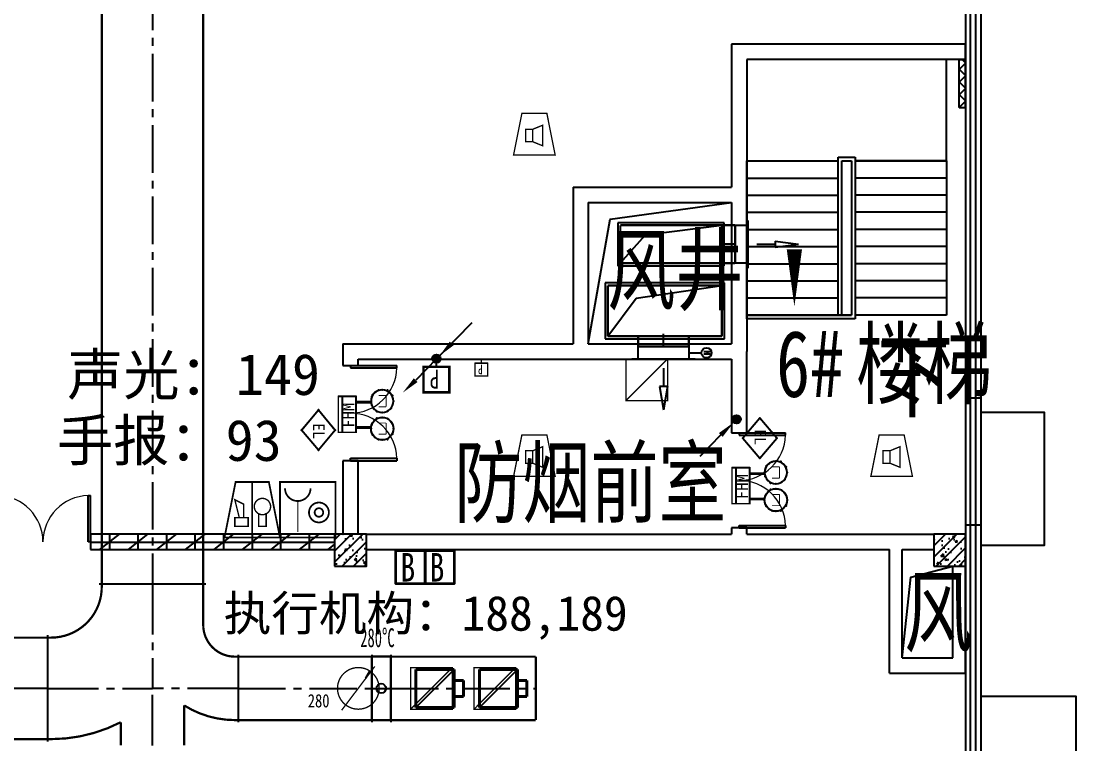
# Model space of a CAD drawing. Header units: millimetres. Extents: x -633009578 to 5705885, y -633235091 to 2571734.
# Drawn here: x 3653625 to 3670260, y 1900846 to 1912239 of the extents above; entities that cross this region are included whole.
import ezdxf
from ezdxf.enums import TextEntityAlignment as Align

# ---------------------------------------------------------------- set-up
doc = ezdxf.new("R2010")
doc.units = ezdxf.units.MM
doc.header["$LTSCALE"] = 1000
doc.header["$MEASUREMENT"] = 0
doc.linetypes.add('CENTER2', pattern=[1.125, 0.75, -0.125, 0.125, -0.125])
doc.layers.get('0').update_dxf_attribs({"color": 9})
for name, color, linetype in [('000000000000电气', 7, 'Continuous'), ('A-COLUM(柱)', 255, 'Continuous'), ('A-DOOR(门）', 4, 'Continuous'), ('A-F-AREA(计算)', 5, 'Continuous'), ('A-FLOR(看线)', 8, 'Continuous'), ('A-HATH(填充)', 8, 'Continuous'), ('A-OTHER(其它)', 192, 'Continuous'), ('A-STAR(楼梯)', 51, 'Continuous'), ('A-TEXT(房间)', 243, 'Continuous'), ('A-WALL(墙)', 255, 'Continuous'), ('A-WINDOW（窗）', 4, 'Continuous'), ('DIM_SYMB', 3, 'Continuous'), ('DUCT-加压送风中心线', 5, 'CENTER2'), ('DUCT-加压送风法兰', 2, 'Continuous'), ('DUCT-加压送风管', 1, 'Continuous'), ('DUCT-加压送风管立管', 1, 'Continuous'), ('DUCT-加压送风管端线', 2, 'Continuous'), ('DUCT-加压送风风口', 7, 'Continuous'), ('DUCT-排烟中心线', 5, 'CENTER2'), ('DUCT-排烟法兰', 4, 'Continuous'), ('DUCT-排烟管', 2, 'Continuous'), ('DUCT-排烟管端线', 4, 'Continuous'), ('DUCT-排烟阀门', 7, 'Continuous'), ('DUCT-排风风口', 7, 'Continuous'), ('hvac-hide', 8, 'Continuous'), ('HVAC-water Dim-SF', 241, 'Continuous'), ('PUB_TEXT', 7, 'Continuous'), ('TEL_TEXT', 7, 'Continuous'), ('电-弱电平面-箭头', 3, 'Continuous'), ('设备-安防', 3, 'Continuous'), ('设备-消防', 3, 'Continuous')]:
    doc.layers.add(name, color=color, linetype=linetype)
doc.layers.add('压差开关', color=1, linetype='Continuous', lineweight=18)
doc.styles.add('_TCH', font='simhei.ttf', dxfattribs={"width": 0.75, "bigfont": 'hztxt.shx'})
doc.styles.add('_TCH_DIM', font='simhei.ttf', dxfattribs={"width": 0.8, "bigfont": 'hztxt.shx'})
doc.styles.add('_TEL_DIM', font='simhei.ttf', dxfattribs={"height": 3.5, "bigfont": 'HZTXT'})
doc.styles.add('_THVAC_DIM', font='simhei.ttf', dxfattribs={"width": 0.8, "height": 3.5, "bigfont": 'HZTXT'})
doc.styles.add('IDQSTYLE', font='simhei.ttf', dxfattribs={"width": 0.707, "bigfont": 'hztxt.shx'})
doc.styles.add('SF', font='simhei.ttf', dxfattribs={"width": 0.75, "bigfont": '@@@hztxt.shx'})
doc.styles.get("Standard").update_dxf_attribs({"font": 'simhei.ttf', "bigfont": 'hztxt.shx'})
doc.styles.add('宋', font='simhei.ttf', dxfattribs={"width": 0.8})
doc.styles.add('宋体', font='simhei.ttf')

# ---------------------------------------------------------------- blocks, each defined once
blk = doc.blocks.new('HC001298')
at = {"color": 0, "linetype": 'Continuous', "const_width": 0.2}
blk.add_lwpolyline([(-3.125, 3.125), (3.125, 3.125), (3.125, -3.125), (-3.125, -3.125)], close=True, dxfattribs=at)
blk.add_lwpolyline([(-3.125, -3.125), (3.125, 3.125)], dxfattribs=at)
at = {"color": 0, "style": 'IDQSTYLE', "width": 0.7}
blk.add_attdef('PSFHATT', (5.125, -3.125), '', height=2.5, dxfattribs=at)
blk = doc.blocks.new('HC001303')
at = {"color": 0, "linetype": 'Continuous'}
blk.add_line((1.147673841419251, 1.538953517481514), (1.735401947549264, 2.599742189978989), dxfattribs=at)
at = {"color": 0, "linetype": 'Continuous', "const_width": 0.2}
blk.add_lwpolyline([(2.673745217742495e-14, -3.125, 0.1989123673796571), (2.209708691207992, -2.209708691207937, 0.1989123673796571), (3.125000000000028, -4.323120637516818e-16, 0.1989123673796568), (2.209708691207993, 2.209708691207993, 0.1989123673796569), (2.841876514387939e-14, 3.125, 0.1989123673796569), (-2.209708691207936, 2.209708691207994, 0.1989123673796568), (-3.124999999999972, 2.10353517373855e-15, 0.1989123673796572), (-2.209708691207937, -2.209708691207936, 0.1989123673796571)], format="xyb", close=True, dxfattribs=at)
blk.add_lwpolyline([(-2.500110713345594, -3.281016827298258), (2.47847216535268, 3.297393019579605)], dxfattribs=at)
at = {"color": 0, "style": 'IDQSTYLE', "width": 0.7}
for tag, p in [('280', (4.109408226946883, -2.854615367737885)), ('PSFHATT', (5.125000010000028, -3.281016827298258))]:
    blk.add_attdef(tag, p, '', height=2, dxfattribs=at)
blk = doc.blocks.new('HC001213')
at = {"color": 0, "linetype": 'Continuous', "const_width": 0.2}
blk.add_lwpolyline([(-1.875, 3.125), (1.875, 3.125), (3.125, -3.125), (-3.125, -3.125)], close=True, dxfattribs=at)
for points in [[(-1.293653517016746, 0.7382802506738564), (-0.243653517016746, 0.7382802506738564), (-0.243653517016746, -1.136719749326144), (-1.293653517016746, -1.136719749326144), (-1.293653517016746, 0.7382802506738564)], [(-0.243653517016746, 0.7382802506738564), (1.231346482983254, 1.338280250673856), (1.231346482983254, -1.736719749326144), (-0.243653517016746, -1.136719749326144)]]:
    blk.add_lwpolyline(points, dxfattribs=at)
at = {"color": 0, "style": 'IDQSTYLE', "width": 0.7}
blk.add_attdef('PSFHATT', (5.125, -3.125), '', height=2.5, dxfattribs=at)
blk = doc.blocks.new('HC001212')
at = {"color": 0, "linetype": 'Continuous', "const_width": 0.2}
blk.add_lwpolyline([(-1.875, 3.125), (1.875, 3.125), (3.125, -3.125), (-3.125, -3.125)], close=True, dxfattribs=at)
at = {"color": 0, "linetype": 'Continuous'}
for points, const_width in [([(0, 3.125), (0, -3.125)], 0.2), ([(-1.459485991813081, -0.8805239327332393), (-1.95948599181308, 1.119476067266761), (-0.9594859918130805, 0.619476067266761), (-0.9594859918130805, -0.8805239327332393)], 0.16), ([(-1.959485991813081, -1.880523932733239), (-1.95948599181308, -0.8805239327332393), (-0.4594859918130805, -0.8805239327332393), (-0.4594859918130805, -1.880523932733239), (-1.959485991813081, -1.880523932733239)], 0.16), ([(0.7290485194275803, -0.380523932733239), (0.7290485194281489, -1.880523932733239), (1.569048519428149, -1.880523932733239), (1.569048519430491, -0.380523932733239)], 0.16)]:
    blk.add_lwpolyline(points, dxfattribs=dict(at, const_width=const_width))
at = {"color": 0, "linetype": 'Continuous', "const_width": 0.16}
blk.add_lwpolyline([(1.799048519428144, -0.2905239327332435, 0.1989123673796631), (2.068287334970649, 0.3594760672667566, 0.1989123673796631), (1.799048519428145, 1.009476067266757, 0.1989123673796404), (1.149048519428189, 1.278714882809276, 0.1989123673796654), (0.4990485194281443, 1.009476067266757, 0.198912367379653), (0.2298097038856248, 0.3594760672667572, 0.1989123673796529), (0.4990485194281444, -0.2905239327332433, 0.1989123673796571), (1.14904851942816, -0.5597627482757622, 0.1989123673796488)], format="xyb", close=True, dxfattribs=at)
at = {"color": 0, "style": 'IDQSTYLE', "width": 0.7}
blk.add_attdef('PSFHATT', (5.125, -3.125), '', height=2.5, dxfattribs=at)
blk = doc.blocks.new('HC001208')
at = {"color": 0, "linetype": 'Continuous', "const_width": 0.2}
blk.add_lwpolyline([(-3.125, 3.125), (3.125, 3.125), (3.125, -3.125), (-3.125, -3.125)], close=True, dxfattribs=at)
blk.add_lwpolyline([(-2.560875308812533, 2.421549273106315, 0.198912367379651), (-2.13910907372117, 1.40331550819771, 0.1989123673796632), (-1.120875308812534, 0.9815492731063138, 0.1989123673796561), (-0.1026415439039181, 1.403315508197666, 0.1989123673796525), (0.3191246911874668, 2.421549273106313)], format="xyb", dxfattribs=at)
at = {"color": 0, "linetype": 'Continuous', "const_width": 0.128}
blk.add_lwpolyline([(-1.120875308812544, 0.9815492731063138), (-1.120875308812535, -2.518826738720627)], dxfattribs=at)
at = {"color": 0, "linetype": 'Continuous', "const_width": 0.2}
for points in [[(2.383210274305692, -0.3093507400644881, 0.9999999999999997), (0.1432102743056918, -0.3093507400644877, 0.9999999999999999)], [(0.7832102743056915, -0.3093507400644884, 0.9999999999999994), (1.743210274305692, -0.3093507400644881, 0.9999999999999994)]]:
    blk.add_lwpolyline(points, format="xyb", close=True, dxfattribs=at)
at = {"color": 0, "style": 'IDQSTYLE', "width": 0.7}
blk.add_attdef('PSFHATT', (5.125, -3.125), '', height=2.5, dxfattribs=at)
blk = doc.blocks.new('A$C18BE6784')
at = {"color": 3}
for p, q in [((9.966180517105386, 207.7662279362848), (523.9618938427884, 207.7662279362848)), ((523.9618938427884, 10.07556907826802), (523.9618938427884, 267.0734257409931)), ((9.966180517105386, 10.07556907826802), (523.9618938427884, 10.07556907826802))]:
    blk.add_line(p, q, dxfattribs=at)
at = {"color": 3, "const_width": 19.76906588580314}
blk.add_lwpolyline([(9.966180517105386, 267.0734257409931), (9.966180517105386, 10.07556907826802), (523.9618938427884, 10.07556907826802), (523.9618938427884, 267.0734257409931), (9.966180517105386, 267.0734257409931), (9.966180517105386, 10.07556907826802)], dxfattribs=at)
at = {"layer": 'TEL_TEXT', "style": '宋'}
blk.add_text('FHM', height=174.3631611127561, dxfattribs=at).set_placement((76.73028432228602, 37.78400701103965))
blk = doc.blocks.new('$equip_U$00000071(蒋轩)')
at = {"const_width": 0.040000000000008}
blk.add_lwpolyline([(-0.5, 0, -1), (0.5, 0, -1), (-0.5, 0, -1.4631756610552)], format="xyb", dxfattribs=at)
at = {"linetype": 'Continuous', "const_width": 0.041666666666675}
for points in [[(-0.25, -0.1666666666715173), (-0.25, 0.1666666666715173)], [(0.25, -0.1666666666715173), (0.25, 0.1666666666715173)], [(-0.25, -0.1666666666715173), (0.25, -0.1666666666715173)]]:
    blk.add_lwpolyline(points, dxfattribs=at)
blk.add_circle((0, 0), 0.5000000000001146)
blk.add_point((0, -0.5))
at = {"color": 7, "style": '_TEL_DIM', "flags": 1}
for tag in ['REMARK', 'A']:
    blk.add_attdef(tag, text='', height=1.666666666667e-05, dxfattribs=at).set_placement((0, 0), align=Align.MIDDLE_CENTER)
blk = doc.blocks.new('$equip_U$00000073(LR-JS03)')
at = {"xscale": 1.008, "yscale": 1.008, "zscale": 1.008}
blk.add_blockref('$equip_U$00000071(蒋轩)', (0, 0), dxfattribs=at)
at = {"color": 7, "style": '_TEL_DIM', "flags": 1}
for tag in ['REMARK', 'A']:
    blk.add_attdef(tag, text='', height=2e-05, dxfattribs=at).set_placement((0, 0), align=Align.MIDDLE_CENTER)
blk = doc.blocks.new('$equip_U$00000082(LR-JS03)')
blk.add_blockref('$equip_U$00000073(LR-JS03)', (0, 0))
at = {"color": 7, "style": '_TEL_DIM', "flags": 1}
for tag in ['REMARK', 'A']:
    blk.add_attdef(tag, text='', height=2e-05, dxfattribs=at).set_placement((0, 0), align=Align.MIDDLE_CENTER)
blk = doc.blocks.new('$equip_U$00000090(LR-JS03)')
for p in [(0, 0.5040000000008149), (-0.5040000000153668, 0), (0.5039999999571592, 0), (0, -0.5040000000008149)]:
    blk.add_point(p)
blk.add_blockref('$equip_U$00000082(LR-JS03)', (0, 0))
at = {"color": 7, "style": '_TEL_DIM', "flags": 1}
for tag in ['REMARK', 'A']:
    blk.add_attdef(tag, text='', height=2e-05, dxfattribs=at).set_placement((0, 0), align=Align.MIDDLE_CENTER)
blk = doc.blocks.new('$equip_U$00000099(LR-JS03)')
at = {"linetype": 'Continuous', "ltscale": 0.7, "xscale": 0.6, "yscale": 0.6, "zscale": 0.6}
blk.add_blockref('$equip_U$00000090(LR-JS03)', (0, 0), dxfattribs=at)
at = {"color": 7, "linetype": 'Continuous', "style": '_TEL_DIM', "flags": 1}
for tag in ['REMARK', 'A']:
    blk.add_attdef(tag, text='', height=2e-05, dxfattribs=at).set_placement((0, 0), align=Align.MIDDLE_CENTER)
blk = doc.blocks.new('$equip_U$00000101(LR-JS03)')
at = {"linetype": 'Continuous', "ltscale": 0.7}
for p in [(0, 0.302399999985937), (0.1048157138284296, 0.2836537081166171), (-0.3023999999277294, 0), (-0.2900179410353303, 0.1034561744891107), (-0.2358388293068856, 0.1892770628328435), (-0.1658388294745237, 0.2592770627816208), (-0.1194070677738637, 0.277826766425278), (0.2132320802193135, 0.2144244387745857), (0.2832320802845061, 0.1444244387676008), (0.30240000016056, 0), (-0.2917371464427561, -0.1356171146035194), (-0.2217371466103941, -0.2056171146105044), (-0.1517371465452015, -0.2756171146174893), (0.1854639847297221, -0.2388490536250174), (0.2639371012337506, -0.1475905369734392), (0, -0.3024000000441447)]:
    blk.add_point(p, dxfattribs=at)
blk.add_blockref('$equip_U$00000099(LR-JS03)', (0, 0), dxfattribs=at)
at = {"color": 7, "linetype": 'Continuous', "style": '_TEL_DIM', "flags": 1}
for tag in ['REMARK', 'A']:
    blk.add_attdef(tag, text='', height=2e-05, dxfattribs=at).set_placement((0, 0), align=Align.MIDDLE_CENTER)
blk = doc.blocks.new('$equip_U$00000102(LR-JS03)')
for p in [(0, 0.3931199999997261), (-0.3931199999933597, 0), (0.3931200000224635, 0), (0, -0.3931200000006356)]:
    blk.add_point(p)
at = {"xscale": 1.3, "yscale": 1.3, "zscale": 1.3}
blk.add_blockref('$equip_U$00000101(LR-JS03)', (0, 0), dxfattribs=at)
at = {"color": 7, "style": '_TEL_DIM', "flags": 1}
for tag in ['REMARK', 'A']:
    blk.add_attdef(tag, text='', height=2e-05, dxfattribs=at).set_placement((0, 0), align=Align.MIDDLE_CENTER)
blk = doc.blocks.new('FHHHM')
at = {"layer": '设备-消防', "const_width": 35.58431859444}
for points in [[(-400.2762537132949, -420.9812156084226), (-400.2762537132949, -229.5319353532395)], [(-75.17435393342748, -420.9812156084226), (-75.17435393342748, -229.5319353532395)]]:
    blk.add_lwpolyline(points, dxfattribs=at)
at = {"layer": '设备-消防'}
for name, p, xscale, yscale, zscale in [('A$C18BE6784', (-471.5657044585096, -240.3660831669113), 0.9, 0.9, 0.9), ('$equip_U$00000102(LR-JS03)', (-414.3943202504888, -564.8034442435601), 367.6065970498603, 367.6065970498603, 367.6065970498603)]:
    blk.add_blockref(name, p, dxfattribs=dict(at, xscale=xscale, yscale=yscale, zscale=zscale))
at = {"layer": '设备-消防', "xscale": -367.6065970498603, "yscale": 367.606597049965, "zscale": 367.6065970500075, "rotation": 359.9999999999998}
blk.add_blockref('$equip_U$00000102(LR-JS03)', (-61.05628739541862, -564.8034442435601), dxfattribs=at)
blk = doc.blocks.new('*X126')
at = {"color": 0, "linetype": 'Continuous'}
for p, q in [((192.590110055903, 446.7242872143482), (193.9264208598343, 448.0605980182795)), ((192.6512440212146, 447.2096852483717), (193.4410228258108, 447.9994640529679)), ((192.666080612941, 446.3759937026742), (194.2747143715083, 447.9846274612416)), ((192.8122309321682, 446.0978799531896), (194.552828120993, 447.8384771420143)), ((193.0126674313866, 445.874052383696), (194.7766556904866, 447.6380406427959)), ((193.2651240367983, 445.7022449203958), (194.9484631537868, 447.3855840373842)), ((193.5780466605768, 445.5909034754624), (195.0598045987202, 447.0726614136058)), ((193.9838870800477, 445.5724798262212), (195.0782282479613, 446.6668209941349))]:
    blk.add_line(p, q, dxfattribs=at)
blk = doc.blocks.new('HC001447')
at = {"color": 0, "linetype": 'Continuous'}
blk.add_line((-5.469508829517324, -5.531426259851287), (-2.364015929042509, -2.356448738054951), dxfattribs=at)
blk.add_lwpolyline([(-2.364015929042509, -2.356448738054951, 0.8, 0, 0), (-0.4121164681388194, -0.4698776614111466, 0, 0, 0)], format="xyseb", dxfattribs=at)
blk.add_circle((0, 0), 0.625, dxfattribs=at)
at = {"color": 0, "linetype": 'Continuous', "xscale": 0.5, "yscale": 0.5, "zscale": 0.5}
blk.add_blockref('*X126', (-96.91845018383214, -223.4069038532592), dxfattribs=at)
at = {"color": 0, "style": 'IDQSTYLE', "width": 0.7}
blk.add_attdef('PSFHATT', (2.62500001, -5.531426259851287), '', height=2.5, dxfattribs=at)
blk = doc.blocks.new('H-PICPNT-193')
at = {"color": 1}
for p, q in [((-1.017843499857008, 2.652480575630761), (-1.017843499857008, 0.6511695910121489)), ((1.01784349987156, 0.6511695910121489), (1.01784349987156, 2.652480575630761)), ((-1.017843499857008, 0.6511695910121489), (1.01784349987156, 0.6511695910121489)), ((0, 0.6511695910121489), (0, 0))]:
    blk.add_line(p, q, dxfattribs=at)
at = {"color": 1, "const_width": 0.2}
blk.add_lwpolyline([(1.01784349987156, 2.652480575630761), (-1.017843499857008, 2.652480575630761)], dxfattribs=at)
blk.add_lwpolyline([(-1.017843499857008, 2.652480575630761), (1.01784349987156, 2.652480575630761), (1.01784349987156, 0.6511695910121489), (-1.017843499857008, 0.6511695910121489)], close=True, dxfattribs=at)
at = {"color": 1, "width": 0.7}
blk.add_text('P', height=1.502025998063977, dxfattribs=at).set_placement((-0.2000335543216352, 0.8660211693022575))
blk = doc.blocks.new('*X25')
at = {"color": 0, "linetype": 'Continuous'}
for p, q in [((192.590110055903, 446.7242872143482), (193.9264208598343, 448.0605980182795)), ((192.6512440212146, 447.2096852483717), (193.4410228258108, 447.9994640529679)), ((192.666080612941, 446.3759937026742), (194.2747143715083, 447.9846274612416)), ((192.8122309321682, 446.0978799531896), (194.552828120993, 447.8384771420143)), ((193.0126674313866, 445.874052383696), (194.7766556904866, 447.6380406427959)), ((193.2651240367983, 445.7022449203958), (194.9484631537868, 447.3855840373842)), ((193.5780466605768, 445.5909034754624), (195.0598045987202, 447.0726614136058)), ((193.9838870800477, 445.5724798262212), (195.0782282479613, 446.6668209941349))]:
    blk.add_line(p, q, dxfattribs=at)
blk = doc.blocks.new('HC001444')
at = {"color": 0, "linetype": 'Continuous'}
for p, q in [((5.312014027897709, 5.362594416008807), (0.4698776614111466, 0.4121164681388052)), ((1.307398633798584e-12, -0.05776119327106244), (-3.105492900473507, -3.232738715067399))]:
    blk.add_line(p, q, dxfattribs=at)
for points in [[(2.301209466909763, 2.284423861441751, 0.8, 0, 0), (0.4698776614111466, 0.4121164681388052, 0, 0, 0)], [(-3.105492900473507, -3.232738715067399, 0.8, 0, 0), (-5.057392361377197, -5.119309791711203, 0, 0, 0)]]:
    blk.add_lwpolyline(points, format="xyseb", dxfattribs=at)
blk.add_circle((0, 0), 0.625, dxfattribs=at)
at = {"color": 0, "linetype": 'Continuous', "xscale": 0.5, "yscale": 0.5, "zscale": 0.5}
blk.add_blockref('*X25', (-96.91845018383214, -223.4069038532592), dxfattribs=at)
at = {"color": 0, "style": 'IDQSTYLE', "width": 0.7}
blk.add_attdef('PSFHATT', (7.312014027897709, -5.119309791711203), '', height=2.5, dxfattribs=at)
blk = doc.blocks.new('$equip$00002474')
for p, q in [((-0.519992380955955, 1.000000338535756e-05), (7.619048119522631e-06, 0.4400100000020757)), ((7.619048119522631e-06, 0.4400100000020757), (0.5200076190521941, 1.000000338535756e-05)), ((7.619048119522631e-06, -0.4399899999989429), (-0.519992380955955, 1.000000338535756e-05)), ((0.5200076190521941, 1.000000338535756e-05), (7.619048119522631e-06, -0.4399899999989429))]:
    blk.add_line(p, q)
at = {"const_width": 0.04}
blk.add_lwpolyline([(7.619048119522631e-06, 0.4400100000020757), (-0.519992380955955, 1.000000338535756e-05), (7.619048119522631e-06, -0.4399899999989429), (0.5200076190521941, 1.000000338535756e-05), (7.619048119522631e-06, 0.4400100000020757), (-0.519992380955955, 1.000000338535756e-05)], dxfattribs=at)
for p in [(7.619048119522631e-06, 0.4400100000020757), (-0.519992380955955, 1.000000338535756e-05), (0.5200076190521941, 1.000000338535756e-05), (7.619048119522631e-06, -0.4399899999989429)]:
    blk.add_point(p)
at = {"color": 7, "style": '_TEL_DIM'}
blk.add_attdef('$TEXT$', text='', height=0.3, dxfattribs=at).set_placement((0.02805548798642121, 0.01213281898526475), align=Align.MIDDLE_CENTER)
at = {"color": 7, "style": '_TEL_DIM', "flags": 1}
blk.add_attdef('A', text='', height=2e-05, dxfattribs=at).set_placement((0, 0), align=Align.MIDDLE_CENTER)
blk = doc.blocks.new('$DorLib2D$00000002')
for p, q in [((-0.5, -5.684341886080802e-17), (-0.5000000000000007, 0.4875)), ((-0.4750000000000007, 0.4875), (-0.5000000000000007, 0.4875)), ((-0.475, -2.842170943040401e-17), (-0.4750000000000007, 0.4875)), ((0.475, -2.842170943040401e-17), (0.4750000000000007, 0.4875)), ((0.4750000000000007, 0.4875), (0.5000000000000007, 0.4875)), ((0.5, -5.684341886080802e-17), (0.5000000000000007, 0.4875)), ((-0.5, -5.684341886080802e-17), (-0.475, -2.842170943040401e-17)), ((0.5, -5.684341886080802e-17), (0.475, -2.842170943040401e-17))]:
    blk.add_line(p, q)
at = {"lineweight": 13}
for centre, start, end in [((-0.4875, -4.263256414560601e-17), 0, 88.53071641864632), ((0.4875, -4.263256414560601e-17), 91.4692835813537, 180)]:
    blk.add_arc(centre, 0.4875, start, end, dxfattribs=at)
blk = doc.blocks.new('$TCHSYS$WIN2D')
for p, q in [((-0.5, 0.5), (0.5, 0.5)), ((0.5, 0.1666666666666666), (-0.5, 0.1666666666666666)), ((0.5, -0.1666666666666667), (-0.5, -0.1666666666666667)), ((-0.4999999999999999, -0.5), (0.5, -0.5))]:
    blk.add_line(p, q)
blk = doc.blocks.new('_FZH')
h = blk.add_hatch()
h.set_pattern_fill('钢筋混凝土', color=256, scale=0.1, style=0)
h.set_pattern_definition([(45, (0, 0), (-0.1767766952966369, 0.1767766952966369), []), (50, (0, 0), (0.7172601826007535, -0.06275213498259512), [0.07500000000000001, -0.8250000000000001]), (355, (0, 0), (-0.138751333613, 0.7521921337000119), [0.06, -0.66]), (100.4514, (0.05977168000000001, -0.00522934), (0.5785093817140216, 0.6894395420609536), [0.06374019, -0.701142112]), (46.1842, (0, 0.2), (1.067241048625645, -0.1655190143290181), [0.1125, -1.2375]), (96.6356, (0.088936745, 0.186206693), (0.9346627055487033, 0.9741178709004418), [0.095610288, -1.051713]), (351.1842, (0, 0.2), (0.9346619451336272, 0.9741186009253247), [0.09000000000000001, -0.9900000000000001]), (21, (0.1, 0.15), (0.5969070521184617, -0.4026188906653388), [0.07500000000000001, -0.8250000000000001]), (326, (0.1, 0.15), (0.2433153319215824, 0.7251500450468529), [0.06, -0.66]), (71.4514, (0.149742233, 0.116448394), (0.84022262858149, 0.3225304967099524), [0.06374019, -0.701142112]), (37.50000000000001, (0, 0), (0.01215985531729062, 0.3328938538313115), [0, -0.652, 0, -0.67, 0, -0.6625000000000001]), (7.499999999999999, (0, 0), (0.2630695374421486, 0.3944117118823603), [0, -0.382, 0, -0.637, 0, -0.2525]), (-32.5, (-0.223, 0), (0.533822436172409, -0.02255487173437976), [0, -0.25, 0, -0.78, 0, -1.035]), (-42.5, (-0.323, 0), (0.5831861693423862, 0.1001049823323177), [0, -0.325, 0, -0.518, 0, -0.735])])
h.paths.add_polyline_path([(-0.5, -0.5), (0.5, -0.5), (0.5, 0.5), (-0.5, 0.5)])
blk.add_lwpolyline([(-0.5, -0.5), (0.5, -0.5), (0.5, 0.5), (-0.5, 0.5)], close=True)
blk = doc.blocks.new('$风口$00000116')
blk.add_line((-100, 100), (100, -100))
at = {"lineweight": 40}
for p, q in [((100, 100), (-100, 100)), ((-100, 100), (-100, -100)), ((100, -100), (100, 100)), ((-100, -100), (100, -100)), ((-41.83000000000175, -100), (-41.83000000000175, -148.9999999999982)), ((41.83000000000175, -148.9999999999982), (41.83000000000175, -100)), ((-41.83000000000175, -148.9999999999982), (41.83000000000175, -148.9999999999982))]:
    blk.add_line(p, q, dxfattribs=at)
blk = doc.blocks.new('00000594Cent')
at = {"lineweight": -2}
blk.add_line((-218.75, 1.4210854715202e-14), (218.75, 1.4210854715202e-14), dxfattribs=at)
at = {"color": 0, "linetype": 'ByBlock', "lineweight": -2}
blk.add_circle((0, 1.4210854715202e-14), 125, dxfattribs=at)
blk = doc.blocks.new('00000594Body')
at = {"color": 0, "linetype": 'ByBlock', "lineweight": -2}
for p, q in [((-250, -500), (-249.9999999999964, 500)), ((250, 500), (-250, 500)), ((250, -500), (250.0000000000036, 500)), ((-250, -500), (250, -500))]:
    blk.add_line(p, q, dxfattribs=at)
blk = doc.blocks.new('$电动风口$00000009')
for p, q in [((39.50427041127114, 369.0154324475589), (49.96780621568905, 340)), ((39.50427041127114, 316.9604971645749), (39.50427041127114, 369.0154324475589)), ((49.96780621568905, 340), (60.44469161923917, 369.0154324475589)), ((60.44469161923917, 369.0154324475589), (60.4446916192428, 316.9604971645767)), ((49.96780621568905, 200), (49.96780621568905, 300)), ((99.9356124313781, 250), (99.9356124313781, -250)), ((0, -200), (0, 200)), ((3.637978807091713e-12, 200), (99.9356124313781, 200)), ((0, 0), (-100, 0)), ((171.5522559606652, 1.455191522836685e-11), (315.1458337431795, 1.455191522836685e-11)), ((315.1458337429467, 31.46169286793156), (315.1458337431795, -31.46169286801887)), ((315.1458337429467, 31.46169286793156), (500, 1.309672370553017e-10)), ((315.1458337431795, -31.46169286801887), (500, 1.455191522836685e-11)), ((99.9356124313781, -200), (3.637978807091713e-12, -200))]:
    blk.add_line(p, q)
blk.add_circle((49.96780621568905, 340), 40)
blk = doc.blocks.new('$风口$00000098')
for p, q in [((99.9356124313781, 250), (99.9356124313781, -250)), ((3.637978807091713e-12, 200), (99.9356124313781, 200)), ((0, -200), (0, 200)), ((0, 0), (-100, 0)), ((171.5522559606652, 1.455191522836685e-11), (315.1458337431795, 1.455191522836685e-11)), ((315.1458337429467, 31.46169286793156), (500, 1.309672370553017e-10)), ((315.1458337429467, 31.46169286793156), (315.1458337431795, -31.46169286801887)), ((315.1458337431795, -31.46169286801887), (500, 1.455191522836685e-11)), ((99.9356124313781, -200), (3.637978807091713e-12, -200))]:
    blk.add_line(p, q)

msp = doc.modelspace()

# ---------------------------------------------------------------- hatches: boundary and pattern name
at = {"layer": 'A-HATH(填充)'}
h = msp.add_hatch(dxfattribs=at)
h.set_pattern_fill('多孔材料', color=256, scale=50, style=0)
h.set_pattern_definition([(45, (1102321.475196039, 677977.5160347573), (-100.0001016555733, 100.0001016555733), []), (135, (1102321.475196039, 677977.5160347573), (-100.0001016555733, -100.0001016555733), [])])
h.paths.add_polyline_path([(3668519.994030141, 1910874.596921526), (3668519.994030141, 1911634.596922356), (3668419.994030141, 1911634.596922356), (3668419.994030141, 1910874.596921526)])
h = msp.add_hatch(dxfattribs=at)
h.set_pattern_fill('空心砖', color=256, scale=100, style=0)
h.set_pattern_definition([(0, (1102221.475196039, 677977.5160347573), (0, 350), []), (37.875, (1102621.475196039, 677977.5160347573), (-169.61527734408, 218.0766567528281), []), (90, (1102621.475196039, 677977.5160347573), (-450, 2.755455298081545e-14), [])])
h.paths.add_polyline_path([(3658569.994031749, 1904149.596922424), (3654719.994031996, 1904149.596922447), (3654719.994031996, 1903909.596922396), (3658569.994031749, 1903909.596922424)])

# ---------------------------------------------------------------- linework, layer by layer
at = {"layer": '000000000000电气', "color": 1, "lineweight": 35}
for points in [[(3659534.826388527, 1903894.902074982), (3659995.164414321, 1903894.902074982), (3659995.164414321, 1903366.559568104), (3659534.826388527, 1903366.559568104)], [(3659995.164414321, 1903894.902074982), (3660455.502440115, 1903894.902074982), (3660455.502440115, 1903366.559568104), (3659995.164414321, 1903366.559568104)]]:
    msp.add_lwpolyline(points, close=True, dxfattribs=at)
at = {"layer": 'A-F-AREA(计算)'}
msp.add_lwpolyline([(3534479.971570265, 1991839.59697076), (3668759.971570265, 1991839.59697076), (3668759.971570265, 1855759.59697076), (3534479.971570265, 1855759.59697076)], close=True, dxfattribs=at)
at = {"layer": 'A-FLOR(看线)'}
for points in [[(3668759.994031749, 1906074.596922589), (3669759.994031751, 1906074.596922589), (3669759.994031752, 1903974.596922552), (3668759.994031751, 1903974.596922552)], [(3668759.994031747, 1901599.596922421), (3670259.994031748, 1901599.596922421), (3670259.99403175, 1896499.596922421), (3668759.994031749, 1896499.596922421)]]:
    msp.add_lwpolyline(points, dxfattribs=at)
at = {"layer": 'A-OTHER(其它)'}
for points in [[(3662569.994031391, 1907149.596922466), (3662914.438653043, 1909116.192656076), (3664829.994031415, 1909379.596922471)], [(3667519.994031676, 1902199.596922388), (3667659.220551515, 1903472.506868552), (3668319.994031749, 1903649.596922453)]]:
    msp.add_lwpolyline(points, dxfattribs=at)
at = {"layer": 'A-STAR(楼梯)'}
for p, q in [((3668219.994031415, 1911634.596922426), (3665069.994031415, 1911634.596922426)), ((3665069.994031415, 1911634.596922426), (3665069.994031415, 1910034.596922426)), ((3668219.994031415, 1910034.596922426), (3668219.994031415, 1911634.596922426)), ((3666509.994031415, 1907604.596922426), (3666509.994031389, 1910094.596922034)), ((3666509.994031389, 1910094.596922034), (3666779.994031341, 1910094.596922034)), ((3666779.994031341, 1910094.596922034), (3666779.994031341, 1907544.596922325)), ((3665069.994031415, 1907604.596922426), (3665069.994031415, 1910034.596922426)), ((3665069.994031415, 1910034.596922426), (3666509.994031292, 1910034.596922453)), ((3665069.994031415, 1910034.596922426), (3666509.994031293, 1910034.596922499)), ((3666569.994031415, 1907604.596922426), (3666569.994031415, 1910034.596922426)), ((3666569.994031415, 1907604.596922426), (3666569.994031389, 1910034.596922034)), ((3666569.994031389, 1910034.596922034), (3666719.994031341, 1910034.596922034)), ((3666569.994031399, 1910034.596922499), (3666719.994031221, 1910034.596922348)), ((3666719.994031415, 1910034.596922426), (3666719.994031415, 1907604.596922426)), ((3666719.994031341, 1910034.596922034), (3666719.994031341, 1907604.596922615)), ((3668219.994031415, 1910034.596922426), (3666779.99403132, 1910034.596922453)), ((3666779.99403132, 1910034.596922173), (3668219.994031415, 1910034.596922426)), ((3668219.994031415, 1910034.596922426), (3668219.994031415, 1907604.596922426)), ((3665069.994031415, 1909764.596922426), (3666509.994031296, 1909764.596922453)), ((3668219.994031415, 1909764.596922426), (3666779.99403132, 1909764.596922127)), ((3665069.994031415, 1909494.596922426), (3666509.994031299, 1909494.596922453)), ((3668219.994031415, 1909494.596922426), (3666779.99403132, 1909494.596922453)), ((3665069.994031415, 1909224.596922426), (3666509.994031302, 1909224.596922453)), ((3668219.994031415, 1909224.596922426), (3666779.99403132, 1909224.596922453)), ((3665069.994031415, 1908954.596922426), (3666509.994031304, 1908954.596922453)), ((3668219.994031415, 1908954.596922426), (3666779.99403132, 1908954.596922453)), ((3665069.994031415, 1908684.596922426), (3666509.994031307, 1908684.596922453)), ((3668219.994031415, 1908684.596922426), (3666779.99403132, 1908684.596922453)), ((3665069.994031415, 1908414.596922426), (3666509.99403131, 1908414.596922453)), ((3668219.994031415, 1908414.596922426), (3666779.99403132, 1908414.596922453)), ((3665069.994031415, 1908144.596922426), (3666509.994031313, 1908144.596922453)), ((3668219.994031415, 1908144.596922426), (3666779.99403132, 1908144.596922453)), ((3665069.994031415, 1907874.596922426), (3666509.994031316, 1907874.596922453)), ((3668219.994031415, 1907874.596922426), (3666779.99403132, 1907874.596922453)), ((3665069.994031415, 1907604.596922426), (3666477.47537931, 1907604.596922568)), ((3666719.994031341, 1907604.596922615), (3665069.994031415, 1907604.596922426)), ((3665069.994031415, 1907544.596922426), (3665069.994031415, 1907604.596922426)), ((3666477.47537931, 1907604.596922568), (3666509.994031318, 1907604.596922453)), ((3666509.994031318, 1907604.596922453), (3666569.994031415, 1907604.596922426)), ((3666509.994031415, 1907604.596922426), (3666569.994031415, 1907604.596922426)), ((3666569.994031415, 1907604.596922426), (3666719.994031415, 1907604.596922426)), ((3668219.994031415, 1907604.596922426), (3666779.99403132, 1907604.596922453)), ((3666779.994031341, 1907544.596922325), (3665069.994031415, 1907544.596922426))]:
    msp.add_line(p, q, dxfattribs=at)
at = {"layer": 'A-WALL(墙)'}
for p, q in [((3664829.994031415, 1911874.596922233), (3664829.994031415, 1909619.596922471)), ((3668519.994031749, 1911874.596922355), (3664829.994031415, 1911874.596922233)), ((3668519.994031749, 1911634.596922355), (3668519.994031749, 1911874.596922355)), ((3665069.994031213, 1911634.596922256), (3665069.994031415, 1909499.596922487)), ((3668519.994031749, 1911634.596922355), (3665069.994031213, 1911634.596922256)), ((3668419.994030141, 1910874.596921526), (3668419.994030141, 1911634.596922356)), ((3668419.994030141, 1911634.596922356), (3668519.994030141, 1911634.596922356)), ((3668519.994030141, 1910874.596921526), (3668519.994030141, 1911634.596922356)), ((3668419.994030141, 1910874.596921526), (3668519.994030141, 1910874.596921526)), ((3662329.994031508, 1909619.596922471), (3664829.994031415, 1909619.596922471)), ((3662329.994031508, 1909619.596922471), (3662329.994031508, 1907149.596922357)), ((3665069.994031415, 1909499.596922487), (3665069.994031415, 1907029.596922424)), ((3662569.994031502, 1909379.596922471), (3664829.99403141, 1909379.596922471)), ((3662569.994031502, 1909379.596922471), (3662569.994031502, 1907149.596922352)), ((3664829.99403141, 1909379.596922471), (3664829.99403141, 1907149.596922352)), ((3658699.994031827, 1907149.596922358), (3658699.994031764, 1906809.596923124)), ((3658699.994031827, 1907149.596922358), (3662329.994031508, 1907149.596922357)), ((3662569.994031502, 1907149.596922352), (3664829.99403141, 1907149.596922352)), ((3658939.994031737, 1906809.596923124), (3658939.994031827, 1906909.59692247)), ((3658939.994031827, 1906909.59692247), (3662449.994031413, 1906909.596922424)), ((3662449.994031413, 1906909.596922424), (3664829.994031488, 1906909.596922547)), ((3664829.994031488, 1906909.596922547), (3664829.994031533, 1905749.596922107)), ((3665069.994031221, 1905749.596922107), (3665069.994031415, 1907029.596922424)), ((3658699.994031764, 1906809.596923124), (3658939.994031737, 1906809.596923124)), ((3664829.994031533, 1905749.596922107), (3665069.994031221, 1905749.596922107)), ((3658939.994031737, 1905309.596922615), (3658699.994031725, 1905309.596922615)), ((3658699.994031725, 1905309.596922615), (3658699.994031749, 1904149.596922424)), ((3658939.994031827, 1904149.596922431), (3658939.994031737, 1905309.596922615)), ((3665069.994031174, 1904249.596922107), (3664829.994031533, 1904249.596922107)), ((3664829.994031533, 1904249.596922107), (3664829.994031488, 1904149.596922431)), ((3665069.994031326, 1904149.596922348), (3665069.994031174, 1904249.596922107)), ((3658569.994031749, 1904149.596922424), (3654719.994031996, 1904149.596922447)), ((3654719.994031996, 1904149.596922447), (3654719.994031996, 1903909.596922396)), ((3659069.994031977, 1904149.596922426), (3664829.994031488, 1904149.596922431)), ((3665069.994031326, 1904149.596922348), (3667419.994031749, 1904149.596922424)), ((3667419.994031749, 1904149.596922424), (3668019.994031749, 1904149.596922424)), ((3654719.994031996, 1903909.596922396), (3658569.994031749, 1903909.596922424)), ((3659069.994031977, 1903909.596922418), (3664949.994031415, 1903909.596922424)), ((3664949.994031415, 1903909.596922424), (3667319.994031676, 1903909.596922381)), ((3667319.994031676, 1901959.596922406), (3667319.994031676, 1903909.596922381)), ((3667519.994031676, 1902199.596922388), (3667519.994031676, 1903909.596922615)), ((3667519.994031676, 1903909.596922615), (3668019.994031749, 1903909.596922424)), ((3668319.994031927, 1902199.596922388), (3668319.994031749, 1903649.596922453)), ((3668519.994031676, 1901959.596922406), (3668519.994031866, 1903649.596922453)), ((3667519.994031676, 1902199.596922388), (3668319.994031927, 1902199.596922388)), ((3667319.994031676, 1901959.596922406), (3668519.994031676, 1901959.596922406))]:
    msp.add_line(p, q, dxfattribs=at)
at = {"layer": 'A-WINDOW（窗）'}
for p, q in [((3668519.994029847, 1906299.596922453), (3668759.994031749, 1906299.596922453)), ((3668519.994029847, 1904299.596922453), (3668759.994031749, 1904299.596922453))]:
    msp.add_line(p, q, dxfattribs=at)
at = {"layer": 'DIM_SYMB'}
msp.add_lwpolyline([(3667469.994031415, 1907469.596922426, 0, 0, 0), (3667469.994031415, 1910834.596922426, 0, 0, 0), (3665819.994031415, 1910834.596922426, 0, 0, 0), (3665819.994031415, 1907739.596922426, 0, 240.0000000000001, 0), (3665819.994031415, 1908639.596922426, 0, 0, 0)], format="xyseb", dxfattribs=at)
at = {"layer": 'DUCT-加压送风中心线', "color": 8}
for p, q in [((3664885.645922642, 1908721.532728429), (3664674.546571619, 1908721.532728429)), ((3663755.64592263, 1907109.468147311), (3663755.64592263, 1907270.835314456))]:
    msp.add_line(p, q, dxfattribs=at)
at = {"layer": 'DUCT-加压送风法兰', "color": 8}
for p, q in [((3663034.546571619, 1909061.532728429), (3663034.546571619, 1908381.532728429)), ((3664714.546571619, 1909061.532728429), (3663034.546571619, 1909061.532728429)), ((3664714.546571619, 1909021.532728429), (3664714.546571619, 1909061.532728429)), ((3664714.546571619, 1908381.532728429), (3664714.546571619, 1908421.532728429)), ((3663034.546571619, 1908381.532728429), (3664714.546571619, 1908381.532728429)), ((3662837.128986313, 1908110.835314456), (3662837.128986313, 1907230.835314456)), ((3664717.128986313, 1908110.835314456), (3662837.128986313, 1908110.835314456)), ((3664717.128986313, 1907230.835314456), (3664717.128986313, 1908110.835314456)), ((3662837.128986313, 1907230.835314456), (3663355.64592263, 1907230.835314456)), ((3664155.64592263, 1907230.835314456), (3664717.128986313, 1907230.835314456))]:
    msp.add_line(p, q, dxfattribs=at)
at = {"layer": 'DUCT-加压送风管', "color": 8, "const_width": 35}
for points in [[(3664885.645922642, 1909021.532728429), (3664674.546571619, 1909021.532728429)], [(3664674.546571619, 1909021.532728429), (3664674.546571619, 1908421.532728429)], [(3664885.645922642, 1908421.532728429), (3664885.645922642, 1909021.532728429)], [(3664674.546571619, 1908421.532728429), (3664885.645922642, 1908421.532728429)], [(3664155.64592263, 1907270.835314456), (3663355.64592263, 1907270.835314456)], [(3663355.64592263, 1907270.835314456), (3663355.64592263, 1907109.468147311)], [(3664155.64592263, 1907109.468147311), (3664155.64592263, 1907270.835314456)], [(3663355.64592263, 1907109.468147311), (3664155.64592263, 1907109.468147311)]]:
    msp.add_lwpolyline(points, dxfattribs=at)
at = {"layer": 'DUCT-加压送风管立管', "color": 8, "const_width": 35}
for points in [[(3664674.546571619, 1909021.532728429), (3663074.546571619, 1909021.532728429)], [(3663074.546571619, 1909021.532728429), (3663074.546571619, 1908421.532728429)], [(3664674.546571619, 1908421.532728429), (3664674.546571619, 1909021.532728429)], [(3663074.546571619, 1908421.532728429), (3664674.546571619, 1908421.532728429)], [(3664677.128986313, 1908070.835314456), (3662877.128986313, 1908070.835314456)], [(3662877.128986313, 1908070.835314456), (3662877.128986313, 1907270.835314456)], [(3664677.128986313, 1907270.835314456), (3664677.128986313, 1908070.835314456)], [(3662877.128986313, 1907270.835314456), (3664677.128986313, 1907270.835314456)]]:
    msp.add_lwpolyline(points, dxfattribs=at)
at = {"layer": 'DUCT-加压送风管端线', "color": 8}
for p, q in [((3663474.546571619, 1908871.532728429), (3664674.546571619, 1909021.532728429)), ((3663074.546571619, 1908421.532728429), (3663474.546571619, 1908871.532728429)), ((3663327.128986313, 1907870.835314456), (3664677.128986313, 1908070.835314456)), ((3662877.128986313, 1907270.835314456), (3663327.128986313, 1907870.835314456))]:
    msp.add_line(p, q, dxfattribs=at)
at = {"layer": 'DUCT-排烟中心线', "color": 8}
for p, q in [((3655697.016134658, 1919598.463332189), (3655697.016134658, 1903370.813812272)), ((3655697.016134658, 1903370.613812272), (3655697.016134658, 1903320.613812272)), ((3655697.016134658, 1903320.613812272), (3655697.016134658, 1901720.613812272)), ((3654046.816134658, 1901720.613812272), (3638805.777815525, 1901720.613812272)), ((3654047.016134658, 1901720.613812272), (3654097.016134658, 1901720.613812272)), ((3654097.016134658, 1901720.613812272), (3655697.016134658, 1901720.613812272)), ((3656997.016134658, 1901720.613812272), (3655697.016134658, 1901720.613812272)), ((3655697.016134658, 1900870.613812272), (3655697.016134658, 1901720.613812272)), ((3657047.016134658, 1901720.613812272), (3656997.016134658, 1901720.613812272)), ((3657047.216134659, 1901720.613812272), (3659155.030683874, 1901720.613812272)), ((3659455.430683873, 1901720.613812272), (3661742.444031593, 1901720.613812272)), ((3655697.016134658, 1900820.613812272), (3655697.016134658, 1900870.613812272))]:
    msp.add_line(p, q, dxfattribs=at)
at = {"layer": 'DUCT-排烟法兰', "color": 8}
for p, q in [((3654857.016134658, 1903370.713812272), (3656537.016134658, 1903370.713812272)), ((3654046.916134659, 1900880.613812272), (3654046.916134659, 1902560.613812272)), ((3657047.116134658, 1902250.613812272), (3657047.116134658, 1901190.613812272)), ((3659155.130683873, 1902250.613812272), (3659155.130683873, 1901190.613812272)), ((3659455.330683874, 1902250.613812272), (3659455.330683874, 1901190.613812272))]:
    msp.add_line(p, q, dxfattribs=at)
at = {"layer": 'DUCT-排烟管', "color": 8, "const_width": 35}
for points in [[(3654897.016134658, 1919598.463332189), (3654897.016134658, 1903370.813812272)], [(3656497.016134658, 1903370.813812272), (3656497.016134658, 1919598.463332189)], [(3654897.016134658, 1903320.613812272), (3654897.016134658, 1903370.613812272)], [(3656497.016134658, 1903370.613812272), (3656497.016134658, 1902720.613812272)], [(3654046.816134658, 1902520.613812272), (3638805.777815525, 1902520.613812272)], [(3654047.016134658, 1902520.613812272), (3654097.016134658, 1902520.613812272)], [(3656997.016134658, 1902220.613812272), (3657047.016134658, 1902220.613812272)], [(3659155.030683874, 1902220.613812272), (3657047.216134659, 1902220.613812272)], [(3659155.230683873, 1902220.613812272), (3659455.230683873, 1902220.613812272)], [(3661742.444031593, 1902220.613812272), (3659455.430683873, 1902220.613812272)], [(3661742.444031593, 1901220.613812272), (3661742.444031593, 1902220.613812272)], [(3656197.016134658, 1901451.756058228), (3656197.016134658, 1900870.613812272)], [(3655197.016134658, 1900870.613812272), (3655197.016134658, 1901187.540911502)], [(3657047.016134658, 1901220.613812272), (3656997.016134658, 1901220.613812272)], [(3657047.216134659, 1901220.613812272), (3659155.030683874, 1901220.613812272)], [(3659455.230683873, 1901220.613812272), (3659155.230683873, 1901220.613812272)], [(3659455.430683873, 1901220.613812272), (3661742.444031593, 1901220.613812272)], [(3638805.777815525, 1900920.613812272), (3654046.816134658, 1900920.613812272)], [(3654097.016134658, 1900920.613812272), (3654047.016134658, 1900920.613812272)], [(3655197.016134658, 1900820.613812272), (3655197.016134658, 1900870.613812272)], [(3656197.016134658, 1900870.613812272), (3656197.016134658, 1900820.613812272)]]:
    msp.add_lwpolyline(points, dxfattribs=at)
for points in [[(3654097.016134658, 1902520.613812272, 0.4142135623732657), (3654897.016134658, 1903320.613812272)], [(3656497.016134658, 1902720.613812272, 0.414213562373095), (3656997.016134658, 1902220.613812272)], [(3656197.016134658, 1901451.756058228, 0.1415686058144885), (3656997.016134658, 1901220.613812273)], [(3654097.016134658, 1900920.613812272, 0.1195951106666126), (3655197.016134658, 1901187.540911502)]]:
    msp.add_lwpolyline(points, format="xyb", dxfattribs=at)
at = {"layer": 'DUCT-排烟管端线', "color": 8}
for p, q in [((3654897.016134658, 1903370.813812272), (3656497.016134658, 1903370.813812272)), ((3654897.016134658, 1903370.613812272), (3656497.016134658, 1903370.613812272)), ((3654046.816134658, 1900920.613812272), (3654046.816134658, 1902520.613812272)), ((3654047.016134658, 1900920.613812272), (3654047.016134658, 1902520.613812272)), ((3657047.016134658, 1902220.613812272), (3657047.016134658, 1901220.613812272)), ((3657047.216134659, 1902220.613812272), (3657047.216134659, 1901220.613812272)), ((3659155.030683874, 1901220.613812272), (3659155.030683874, 1902220.613812272)), ((3659155.230683873, 1902220.613812272), (3659155.230683873, 1901220.613812272)), ((3659455.230683873, 1902220.613812272), (3659455.230683873, 1901220.613812272)), ((3659455.430683873, 1902220.613812272), (3659455.430683873, 1901220.613812272))]:
    msp.add_line(p, q, dxfattribs=at)
at = {"layer": 'hvac-hide', "color": 8}
for p, q in [((3664714.546571619, 1908421.532728429), (3664714.546571619, 1909021.532728429)), ((3663355.64592263, 1907230.835314456), (3664155.64592263, 1907230.835314456))]:
    msp.add_line(p, q, dxfattribs=at)

# ---------------------------------------------------------------- block references
at = {"layer": '000000000000电气', "color": 3, "xscale": 1.2285, "yscale": 1.2285, "zscale": 1.2285, "rotation": 90}
for p in [(3658627.250767095, 1906323.799360438), (3664834.250767095, 1905198.799360438)]:
    msp.add_blockref('FHHHM', p, dxfattribs=at)
at = {"layer": 'A-COLUM(柱)', "xscale": 500, "yscale": 500, "zscale": 500}
for p in [(3658819.994031749, 1903899.596922424), (3668269.994031749, 1903899.596922424)]:
    msp.add_blockref('_FZH', p, dxfattribs=at)
at = {"layer": 'A-DOOR(门）', "xscale": 1500, "yscale": 1500, "zscale": 1500, "rotation": 270}
for p in [(3658819.994031749, 1906059.596922836), (3664949.994031415, 1904999.596922266)]:
    msp.add_blockref('$DorLib2D$00000002', p, dxfattribs=at)
at = {"layer": 'A-DOOR(门）', "xscale": 1500, "yscale": 1500, "zscale": 1500}
msp.add_blockref('$DorLib2D$00000002', (3653969.99403174, 1904029.596922424), dxfattribs=at)
at = {"layer": 'A-WINDOW（窗）', "xscale": -36000, "yscale": 240, "zscale": 36000, "rotation": 89.99999999999999}
msp.add_blockref('$TCHSYS$WIN2D', (3668639.994031749, 1904299.596922364), dxfattribs=at)
at = {"layer": 'DUCT-加压送风风口', "color": 8, "xscale": 2, "yscale": 1.5}
msp.add_blockref('$风口$00000098', (3664885.645922642, 1908721.532728429, 2600), dxfattribs=at)
at = {"layer": 'DUCT-加压送风风口', "color": 8, "xscale": 2, "yscale": 2, "rotation": 270}
msp.add_blockref('$电动风口$00000009', (3663755.64592263, 1907109.468147311, 2600), dxfattribs=at)
at = {"layer": 'DUCT-排烟阀门', "color": 8, "xscale": 0.6}
msp.add_blockref('00000594Body', (3659305.230683873, 1901720.613812272, 3000), dxfattribs=at)
at = {"layer": 'DUCT-排烟阀门', "color": 8, "xscale": 0.6, "yscale": 0.6}
msp.add_blockref('00000594Cent', (3659305.230683873, 1901720.613812272, 3000), dxfattribs=at)
at = {"layer": 'DUCT-排风风口', "color": 8, "xscale": 3, "yscale": 3, "rotation": 90}
for p in [(3660152.533182553, 1901720.613812272, 2600), (3661152.533182553, 1901720.613812272, 2600)]:
    msp.add_blockref('$风口$00000116', p, dxfattribs=at)
at = {"layer": '压差开关', "color": 8, "xscale": 100, "yscale": 100, "rotation": 180}
msp.add_blockref('H-PICPNT-193', (3660884.062421447, 1906909.59692244), dxfattribs=at)
at = {"layer": '电-弱电平面-箭头', "color": 4, "xscale": 105, "yscale": 105, "zscale": 105}
for name, p in [('HC001444', (3660174.431299657, 1906918.817407191)), ('HC001447', (3664908.272517025, 1905963.4076204))]:
    msp.add_blockref(name, p, dxfattribs=at)
at = {"layer": '设备-安防', "xscale": 607.5, "yscale": 607.5, "zscale": 607.5, "rotation": 270}
msp.add_blockref('$equip$00002474', (3658313.017591575, 1905793.012475647), dxfattribs=at).add_auto_attribs({'$TEXT$': 'EL'})
at = {"layer": '设备-安防'}
ref = msp.add_blockref('$equip$00002474', (3665275.881286547, 1905664.632316249), dxfattribs=dict(at, xscale=-607.5, yscale=607.5, zscale=607.5, rotation=270))
ref.add_attrib('$TEXT$', 'EL', dxfattribs={"layer": '0', "color": 7, "height": 182.25, "rotation": 270, "style": '_TEL_DIM'}).set_placement((3665283.251974032, 1905681.67602505), align=Align.MIDDLE_CENTER)
at = {"layer": '设备-消防'}
for name, p, xscale, yscale, zscale in [('HC001213', (3661719.633478383, 1910456.530681708), 105, 105, 105), ('HC001298', (3663493, 1906585.477185803), 105, 105, 105), ('HC001213', (3661719.633478383, 1905388.695367247), 105, 105, 105), ('HC001213', (3667354.133478383, 1905388.695367247), 105, 105, 105), ('HC001212', (3657270.015711609, 1904536.5), 140, 140, 140), ('HC001208', (3658145.015711609, 1904536.5), 140, 140, 140), ('HC001298', (3660096.88129133, 1901720.613812268, 2600), 105, 105, 105), ('HC001298', (3661096.88129133, 1901720.613812268, 2600), 105, 105, 105)]:
    msp.add_blockref(name, p, dxfattribs=dict(at, xscale=xscale, yscale=yscale, zscale=zscale))
at = {"layer": '设备-消防', "xscale": 200, "yscale": 200, "zscale": 2, "rotation": 180}
msp.add_blockref('H-PICPNT-193', (3660174.431300029, 1906918.817405815), dxfattribs=at)
at = {"layer": '设备-消防'}
ref = msp.add_blockref('HC001303', (3658943, 1901720.613812268, 2600), dxfattribs=dict(at, xscale=105, yscale=105, zscale=105))
ref.add_attrib('280', '280', (3658146, 1901420.879198655, 2600), dxfattribs={"layer": '0', "color": 0, "height": 210, "width": 0.8})

# ---------------------------------------------------------------- texts
at = {"layer": '000000000000电气', "color": 5, "lineweight": 35, "style": '宋体'}
msp.add_text('声光：149', height=650, dxfattribs=at).set_placement((3654351.681118765, 1906345.116626741))
at = {"layer": '000000000000电气', "color": 2, "lineweight": 35, "style": '宋体'}
msp.add_text('手报：93', height=650, dxfattribs=at).set_placement((3654190.456300815, 1905306.347954053))
at = {"layer": '000000000000电气', "color": 20, "lineweight": 35, "true_color": 0xff5500, "style": '宋体'}
msp.add_text('执行机构：188,189', height=550, dxfattribs=at).set_placement((3656820.753870643, 1902629.846689687))
at = {"layer": 'A-TEXT(房间)', "style": '_TCH', "width": 0.75}
for s, p in [('风井', (3662869.288938317, 1907794.159105968)), ('楼梯', (3666791.928562237, 1906314.57165781)), ('6#', (3665531.928562237, 1906314.57165781)), ('防烟前室', (3660454.151841869, 1904442.268847013)), ('风', (3667553.736240968, 1902403.929494996))]:
    msp.add_text(s, height=1050, dxfattribs=at).set_placement(p)
at = {"layer": 'DUCT-排烟阀门', "color": 8, "style": '_THVAC_DIM', "width": 0.5647058823529412}
msp.add_text('280%%dC', height=297.5, dxfattribs=at).set_placement((3658973.230683873, 1902370.613812272, 3000))
at = {"layer": 'HVAC-water Dim-SF', "linetype": 'Continuous', "style": 'SF', "width": 0.75}
for p in [(3659609.712052347, 1903405.056228401, 5600), (3660070.050078141, 1903405.056228401, 5600)]:
    msp.add_text('B', height=450, dxfattribs=at).set_placement(p)
at = {"layer": 'PUB_TEXT', "style": '_TCH_DIM', "width": 0.8}
msp.add_text('下', height=1050, dxfattribs=at).set_placement((3667129.364110155, 1906104.596922426))

doc.saveas('drawing.dxf')
